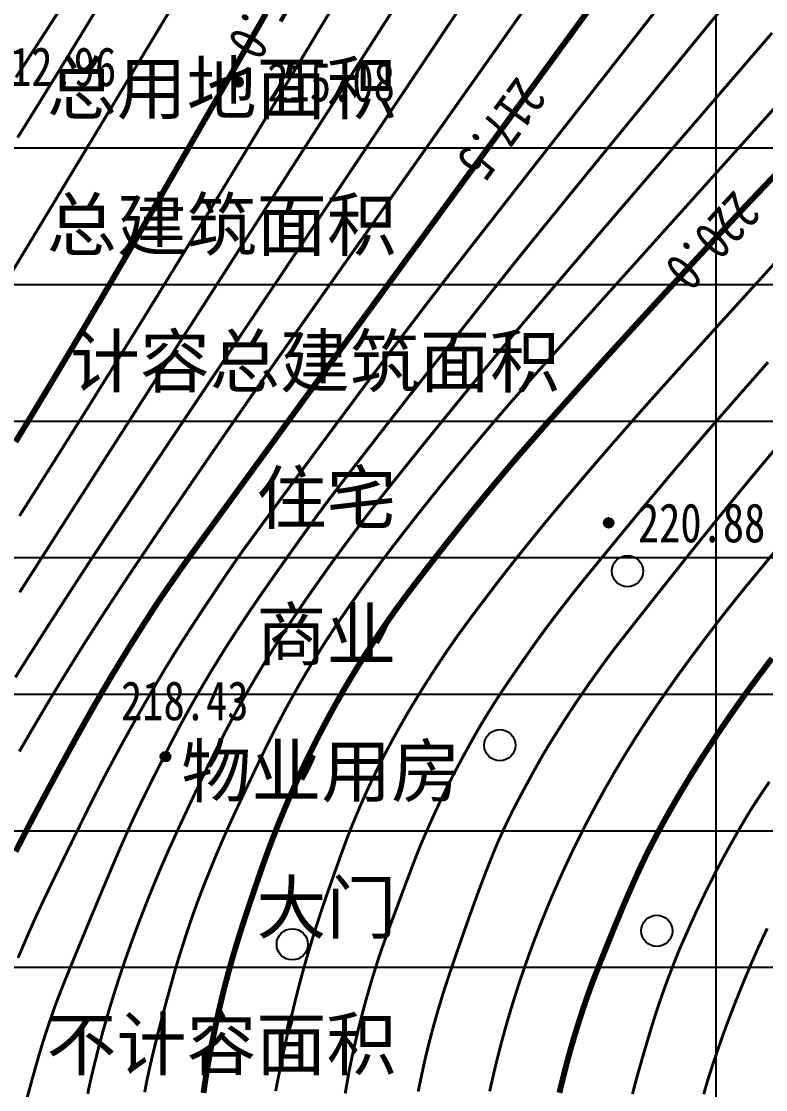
# Model space of a CAD drawing. Extents: x 36524600 to 36525730, y 2746759 to 2747713.
# Drawn here: x 36525076.22 to 36525095.28, y 2747317.09 to 2747344.47 of the extents above; entities that cross this region are included whole.
import ezdxf
from ezdxf.enums import TextEntityAlignment as Align

# ---------------------------------------------------------------- set-up
doc = ezdxf.new("R2010")
doc.units = 0
doc.header["$LTSCALE"] = 1000
doc.header["$MEASUREMENT"] = 0
for name, color, linetype in [('DGX', 251, 'Continuous'), ('GCD', 252, 'Continuous'), ('PP-DX-PT', 251, 'Continuous'), ('PUB_TAB', 7, 'Continuous'), ('ZBTZ', 3, 'Continuous')]:
    doc.layers.add(name, color=color, linetype=linetype)
doc.styles.add('正等线体', font='宋体.shx', dxfattribs={"bigfont": '@@gbcbig.shx'})
doc.styles.add('黑体', font='simhei.ttf')
doc.linetypes.add('1161', pattern='A,0,[149,AAA.SHX,S=0.15,R=0,X=0,Y=0],-1.6', length=1.6)

# ---------------------------------------------------------------- blocks, each defined once
blk = doc.blocks.new('gc326')
blk.add_circle((0, 0), 0.8)
blk = doc.blocks.new('gc200')
h = blk.add_hatch(color=256)
edge = h.paths.add_edge_path()
edge.add_arc((0, 0), 0.25, 0, 360)
blk.add_circle((0, 0), 0.25)
blk = doc.blocks.new('dxt')
at = {"layer": 'DGX', "color": 253, "linetype": 'Continuous', "flags": 128}
for points, const_width in [([(36525065.975, 2747321.474), (36525067.358, 2747323.765), (36525069.119, 2747326.685), (36525071.261, 2747330.234), (36525073.783, 2747334.411), (36525076.684, 2747339.218), (36525079.593, 2747344.036), (36525082.136, 2747348.246)], 0.075), ([(36525076.069, 2747333.696), (36525076.302, 2747334.079), (36525076.535, 2747334.463), (36525076.767, 2747334.848), (36525076.999, 2747335.233), (36525077.229, 2747335.618), (36525077.459, 2747336.003), (36525077.689, 2747336.389), (36525077.917, 2747336.776), (36525078.145, 2747337.163), (36525078.373, 2747337.55), (36525078.599, 2747337.937), (36525078.858, 2747338.382), (36525079.182, 2747338.94), (36525079.57, 2747339.611), (36525080.023, 2747340.396), (36525080.54, 2747341.295), (36525081.123, 2747342.307), (36525081.77, 2747343.433), (36525082.482, 2747344.672)], 0.15), ([(36525084.442, 2747345.247), (36525083.738, 2747344.079), (36525083.133, 2747343.074), (36525082.626, 2747342.234), (36525082.217, 2747341.558), (36525081.908, 2747341.046), (36525081.647, 2747340.617), (36525081.386, 2747340.188), (36525081.125, 2747339.759), (36525080.863, 2747339.331), (36525080.601, 2747338.902), (36525080.338, 2747338.474), (36525080.076, 2747338.046), (36525079.812, 2747337.618), (36525079.549, 2747337.191), (36525079.285, 2747336.764), (36525079.02, 2747336.337), (36525078.755, 2747335.91), (36525078.49, 2747335.484), (36525078.224, 2747335.057), (36525077.959, 2747334.631), (36525077.692, 2747334.206), (36525077.397, 2747333.736), (36525077.045, 2747333.178), (36525076.636, 2747332.531), (36525076.17, 2747331.796)], 0.075), ([(36525086.048, 2747345.247), (36525084.995, 2747343.603), (36525083.825, 2747341.779), (36525082.539, 2747339.775), (36525081.257, 2747337.778), (36525080.099, 2747335.973), (36525079.065, 2747334.361), (36525078.156, 2747332.942), (36525077.371, 2747331.715), (36525076.711, 2747330.681), (36525076.175, 2747329.84)], 0.075), ([(36525087.948, 2747345.56), (36525086.963, 2747344.085), (36525085.822, 2747342.38), (36525084.527, 2747340.445), (36525083.231, 2747338.509), (36525082.088, 2747336.801), (36525081.097, 2747335.32), (36525080.259, 2747334.068), (36525079.574, 2747333.043), (36525079.042, 2747332.245), (36525078.662, 2747331.676), (36525078.435, 2747331.334), (36525078.284, 2747331.106), (36525078.134, 2747330.878), (36525077.984, 2747330.65), (36525077.834, 2747330.421), (36525077.685, 2747330.192), (36525077.536, 2747329.963), (36525077.387, 2747329.734), (36525077.239, 2747329.504), (36525077.091, 2747329.274), (36525076.943, 2747329.045), (36525076.796, 2747328.814), (36525076.649, 2747328.584), (36525076.503, 2747328.353), (36525076.356, 2747328.123), (36525076.21, 2747327.892), (36525076.065, 2747327.66)], 0.075), ([(36525076.166, 2747325.759), (36525076.29, 2747325.974), (36525076.411, 2747326.182), (36525076.529, 2747326.382), (36525076.642, 2747326.575), (36525076.751, 2747326.759), (36525076.856, 2747326.936), (36525076.956, 2747327.105), (36525077.053, 2747327.265), (36525077.146, 2747327.418), (36525077.237, 2747327.567), (36525077.328, 2747327.716), (36525077.419, 2747327.864), (36525077.511, 2747328.012), (36525077.603, 2747328.16), (36525077.695, 2747328.308), (36525077.788, 2747328.455), (36525077.881, 2747328.603), (36525077.977, 2747328.753), (36525078.078, 2747328.911), (36525078.185, 2747329.076), (36525078.297, 2747329.249), (36525078.414, 2747329.428), (36525078.536, 2747329.614), (36525078.664, 2747329.808), (36525078.796, 2747330.009), (36525078.938, 2747330.222), (36525079.092, 2747330.453), (36525079.259, 2747330.702), (36525079.439, 2747330.969), (36525079.631, 2747331.253), (36525079.836, 2747331.556), (36525080.053, 2747331.876), (36525080.283, 2747332.214), (36525080.519, 2747332.561), (36525080.756, 2747332.907), (36525080.993, 2747333.253), (36525081.231, 2747333.599), (36525081.469, 2747333.944), (36525081.708, 2747334.289), (36525081.948, 2747334.634), (36525082.187, 2747334.978), (36525082.478, 2747335.393), (36525082.868, 2747335.949), (36525083.359, 2747336.646), (36525083.949, 2747337.485), (36525084.64, 2747338.465), (36525085.431, 2747339.586), (36525086.323, 2747340.849), (36525087.314, 2747342.253), (36525088.301, 2747343.65), (36525089.177, 2747344.891)], 0.075), ([(36525091.392, 2747345.643), (36525090.485, 2747344.4), (36525089.414, 2747342.932), (36525088.177, 2747341.238), (36525086.774, 2747339.319), (36525085.375, 2747337.403), (36525084.147, 2747335.722), (36525083.091, 2747334.276), (36525082.207, 2747333.063), (36525081.495, 2747332.085), (36525080.954, 2747331.342), (36525080.585, 2747330.832), (36525080.388, 2747330.557), (36525080.28, 2747330.404), (36525080.18, 2747330.26), (36525080.086, 2747330.127), (36525080, 2747330.003), (36525079.921, 2747329.888), (36525079.85, 2747329.784), (36525079.785, 2747329.689), (36525079.728, 2747329.603), (36525079.672, 2747329.518), (36525079.609, 2747329.422), (36525079.54, 2747329.315), (36525079.465, 2747329.198), (36525079.383, 2747329.071), (36525079.296, 2747328.934), (36525079.202, 2747328.786), (36525079.102, 2747328.627), (36525078.999, 2747328.464), (36525078.898, 2747328.299), (36525078.796, 2747328.135), (36525078.696, 2747327.97), (36525078.596, 2747327.804), (36525078.496, 2747327.639), (36525078.398, 2747327.472), (36525078.3, 2747327.306), (36525078.201, 2747327.136), (36525078.099, 2747326.959), (36525077.995, 2747326.776), (36525077.887, 2747326.586), (36525077.777, 2747326.389), (36525077.664, 2747326.186), (36525077.549, 2747325.977), (36525077.43, 2747325.761), (36525077.313, 2747325.545), (36525077.2, 2747325.338), (36525077.093, 2747325.14), (36525076.99, 2747324.949), (36525076.892, 2747324.767), (36525076.799, 2747324.594), (36525076.711, 2747324.428), (36525076.628, 2747324.271), (36525076.547, 2747324.118), (36525076.467, 2747323.965), (36525076.387, 2747323.811), (36525076.308, 2747323.658), (36525076.229, 2747323.504), (36525076.15, 2747323.35), (36525076.072, 2747323.195)], 0.15), ([(36525092.75, 2747345.105), (36525092.16, 2747344.351), (36525091.494, 2747343.5), (36525090.752, 2747342.554), (36525090.01, 2747341.607), (36525089.344, 2747340.757), (36525088.754, 2747340.003), (36525088.24, 2747339.345), (36525087.802, 2747338.784), (36525087.439, 2747338.319), (36525087.154, 2747337.95), (36525086.944, 2747337.678), (36525086.772, 2747337.454), (36525086.6, 2747337.23), (36525086.429, 2747337.005), (36525086.258, 2747336.781), (36525086.087, 2747336.556), (36525085.916, 2747336.331), (36525085.745, 2747336.106), (36525085.575, 2747335.88), (36525085.395, 2747335.641), (36525085.193, 2747335.373), (36525084.971, 2747335.076), (36525084.729, 2747334.75), (36525084.466, 2747334.396), (36525084.182, 2747334.014), (36525083.877, 2747333.603), (36525083.551, 2747333.163), (36525083.232, 2747332.731), (36525082.943, 2747332.34), (36525082.687, 2747331.992), (36525082.462, 2747331.687), (36525082.269, 2747331.424), (36525082.107, 2747331.203), (36525081.977, 2747331.025), (36525081.879, 2747330.889), (36525081.792, 2747330.766), (36525081.696, 2747330.629), (36525081.591, 2747330.476), (36525081.477, 2747330.309), (36525081.353, 2747330.126), (36525081.22, 2747329.928), (36525081.078, 2747329.715), (36525080.927, 2747329.487), (36525080.776, 2747329.259), (36525080.636, 2747329.045), (36525080.506, 2747328.845), (36525080.386, 2747328.659), (36525080.277, 2747328.489), (36525080.178, 2747328.332), (36525080.089, 2747328.19), (36525080.011, 2747328.062), (36525079.937, 2747327.941), (36525079.864, 2747327.82), (36525079.792, 2747327.699), (36525079.72, 2747327.577), (36525079.648, 2747327.456), (36525079.577, 2747327.334), (36525079.505, 2747327.212), (36525079.435, 2747327.089), (36525079.364, 2747326.967), (36525079.294, 2747326.844), (36525079.224, 2747326.722), (36525079.154, 2747326.599), (36525079.085, 2747326.476), (36525079.016, 2747326.352), (36525078.948, 2747326.229), (36525078.879, 2747326.105), (36525078.811, 2747325.981), (36525078.743, 2747325.857), (36525078.676, 2747325.733), (36525078.609, 2747325.609), (36525078.542, 2747325.484), (36525078.475, 2747325.36), (36525078.409, 2747325.235), (36525078.343, 2747325.11), (36525078.271, 2747324.971), (36525078.187, 2747324.806), (36525078.09, 2747324.614), (36525077.98, 2747324.395), (36525077.858, 2747324.149), (36525077.723, 2747323.876), (36525077.576, 2747323.576), (36525077.416, 2747323.249), (36525077.257, 2747322.923), (36525077.113, 2747322.625), (36525076.982, 2747322.354), (36525076.866, 2747322.111), (36525076.764, 2747321.896), (36525076.676, 2747321.709), (36525076.602, 2747321.549), (36525076.542, 2747321.418), (36525076.49, 2747321.3), (36525076.438, 2747321.181), (36525076.386, 2747321.063), (36525076.335, 2747320.945), (36525076.284, 2747320.826), (36525076.233, 2747320.707), (36525076.183, 2747320.589), (36525076.133, 2747320.47)], 0.075), ([(36525094.091, 2747344.713), (36525093.262, 2747343.698), (36525092.428, 2747342.678), (36525091.685, 2747341.767), (36525091.032, 2747340.968), (36525090.47, 2747340.278), (36525089.999, 2747339.699), (36525089.617, 2747339.23), (36525089.327, 2747338.872), (36525089.126, 2747338.624), (36525088.962, 2747338.419), (36525088.778, 2747338.189), (36525088.576, 2747337.935), (36525088.354, 2747337.656), (36525088.113, 2747337.353), (36525087.854, 2747337.026), (36525087.576, 2747336.674), (36525087.278, 2747336.298), (36525086.977, 2747335.916), (36525086.686, 2747335.548), (36525086.407, 2747335.193), (36525086.139, 2747334.852), (36525085.883, 2747334.524), (36525085.637, 2747334.21), (36525085.402, 2747333.909), (36525085.179, 2747333.621), (36525084.97, 2747333.351), (36525084.777, 2747333.102), (36525084.601, 2747332.874), (36525084.442, 2747332.667), (36525084.3, 2747332.481), (36525084.175, 2747332.316), (36525084.066, 2747332.173), (36525083.974, 2747332.05), (36525083.886, 2747331.931), (36525083.788, 2747331.797), (36525083.68, 2747331.648), (36525083.562, 2747331.485), (36525083.435, 2747331.308), (36525083.298, 2747331.116), (36525083.151, 2747330.91), (36525082.994, 2747330.689), (36525082.837, 2747330.467), (36525082.689, 2747330.257), (36525082.551, 2747330.059), (36525082.421, 2747329.873), (36525082.301, 2747329.699), (36525082.19, 2747329.537), (36525082.088, 2747329.388), (36525081.996, 2747329.25), (36525081.909, 2747329.121), (36525081.826, 2747328.995), (36525081.745, 2747328.872), (36525081.667, 2747328.753), (36525081.593, 2747328.638), (36525081.521, 2747328.526), (36525081.452, 2747328.418), (36525081.387, 2747328.314), (36525081.322, 2747328.211), (36525081.259, 2747328.108), (36525081.195, 2747328.004), (36525081.132, 2747327.901), (36525081.069, 2747327.797), (36525081.007, 2747327.693), (36525080.945, 2747327.589), (36525080.883, 2747327.484), (36525080.822, 2747327.38), (36525080.761, 2747327.275), (36525080.701, 2747327.17), (36525080.64, 2747327.065), (36525080.581, 2747326.959), (36525080.521, 2747326.854), (36525080.462, 2747326.748), (36525080.403, 2747326.642), (36525080.342, 2747326.529), (36525080.273, 2747326.402), (36525080.199, 2747326.261), (36525080.118, 2747326.107), (36525080.031, 2747325.939), (36525079.938, 2747325.757), (36525079.838, 2747325.561), (36525079.732, 2747325.351), (36525079.626, 2747325.141), (36525079.528, 2747324.945), (36525079.437, 2747324.761), (36525079.353, 2747324.591), (36525079.277, 2747324.435), (36525079.208, 2747324.291), (36525079.146, 2747324.161), (36525079.091, 2747324.045), (36525079.041, 2747323.935), (36525078.99, 2747323.824), (36525078.94, 2747323.714), (36525078.89, 2747323.603), (36525078.841, 2747323.492), (36525078.792, 2747323.382), (36525078.743, 2747323.271), (36525078.695, 2747323.159), (36525078.64, 2747323.031), (36525078.571, 2747322.87), (36525078.489, 2747322.675), (36525078.393, 2747322.447), (36525078.283, 2747322.186), (36525078.16, 2747321.891), (36525078.023, 2747321.563), (36525077.873, 2747321.201), (36525077.723, 2747320.84), (36525077.589, 2747320.513), (36525077.469, 2747320.221), (36525077.364, 2747319.962), (36525077.274, 2747319.738), (36525077.199, 2747319.547), (36525077.139, 2747319.391), (36525077.094, 2747319.27), (36525077.056, 2747319.165), (36525077.019, 2747319.06), (36525076.983, 2747318.955), (36525076.947, 2747318.85), (36525076.911, 2747318.745), (36525076.876, 2747318.639), (36525076.841, 2747318.533), (36525076.807, 2747318.428), (36525076.771, 2747318.314), (36525076.732, 2747318.185), (36525076.689, 2747318.041), (36525076.642, 2747317.881), (36525076.592, 2747317.706), (36525076.539, 2747317.515), (36525076.481, 2747317.309), (36525076.421, 2747317.088), (36525076.361, 2747316.87)], 0.075), ([(36525078.207, 2747344.884), (36525077.783, 2747344.186), (36525077.412, 2747343.579), (36525077.095, 2747343.062), (36525076.832, 2747342.636), (36525076.596, 2747342.254), (36525076.359, 2747341.873), (36525076.121, 2747341.493)], 0.075), ([(36525077.916, 2747316.984), (36525077.941, 2747317.101), (36525077.967, 2747317.218), (36525077.993, 2747317.335), (36525078.02, 2747317.452), (36525078.048, 2747317.569), (36525078.076, 2747317.686), (36525078.104, 2747317.803), (36525078.133, 2747317.919), (36525078.162, 2747318.036), (36525078.192, 2747318.152), (36525078.222, 2747318.268), (36525078.253, 2747318.384), (36525078.284, 2747318.5), (36525078.316, 2747318.616), (36525078.349, 2747318.731), (36525078.381, 2747318.847), (36525078.414, 2747318.962), (36525078.448, 2747319.078), (36525078.482, 2747319.193), (36525078.517, 2747319.308), (36525078.552, 2747319.422), (36525078.588, 2747319.537), (36525078.624, 2747319.652), (36525078.66, 2747319.766), (36525078.697, 2747319.88), (36525078.735, 2747319.994), (36525078.773, 2747320.108), (36525078.811, 2747320.222), (36525078.85, 2747320.336), (36525078.889, 2747320.449), (36525078.929, 2747320.563), (36525078.97, 2747320.676), (36525079.01, 2747320.79), (36525079.051, 2747320.904), (36525079.093, 2747321.017), (36525079.135, 2747321.13), (36525079.178, 2747321.244), (36525079.22, 2747321.357), (36525079.263, 2747321.47), (36525079.307, 2747321.583), (36525079.351, 2747321.695), (36525079.395, 2747321.807), (36525079.439, 2747321.92), (36525079.484, 2747322.031), (36525079.529, 2747322.143), (36525079.574, 2747322.255), (36525079.62, 2747322.366), (36525079.666, 2747322.478), (36525079.712, 2747322.589), (36525079.759, 2747322.7), (36525079.806, 2747322.811), (36525079.854, 2747322.921), (36525079.905, 2747323.039), (36525079.962, 2747323.17), (36525080.027, 2747323.314), (36525080.099, 2747323.473), (36525080.177, 2747323.644), (36525080.262, 2747323.83), (36525080.355, 2747324.028), (36525080.454, 2747324.241), (36525080.554, 2747324.454), (36525080.649, 2747324.656), (36525080.739, 2747324.847), (36525080.824, 2747325.026), (36525080.905, 2747325.194), (36525080.981, 2747325.351), (36525081.052, 2747325.496), (36525081.118, 2747325.629), (36525081.182, 2747325.757), (36525081.246, 2747325.884), (36525081.311, 2747326.011), (36525081.377, 2747326.138), (36525081.443, 2747326.265), (36525081.51, 2747326.391), (36525081.577, 2747326.517), (36525081.645, 2747326.643), (36525081.714, 2747326.768), (36525081.783, 2747326.893), (36525081.852, 2747327.017), (36525081.923, 2747327.142), (36525081.994, 2747327.266), (36525082.065, 2747327.389), (36525082.137, 2747327.513), (36525082.209, 2747327.636), (36525082.283, 2747327.758), (36525082.356, 2747327.881), (36525082.43, 2747328.003), (36525082.505, 2747328.124), (36525082.581, 2747328.246), (36525082.656, 2747328.367), (36525082.733, 2747328.487), (36525082.81, 2747328.608), (36525082.887, 2747328.728), (36525082.965, 2747328.847), (36525083.044, 2747328.967), (36525083.123, 2747329.086), (36525083.202, 2747329.205), (36525083.282, 2747329.323), (36525083.362, 2747329.442), (36525083.442, 2747329.56), (36525083.523, 2747329.678), (36525083.605, 2747329.795), (36525083.686, 2747329.913), (36525083.768, 2747330.03), (36525083.851, 2747330.147), (36525083.933, 2747330.263), (36525084.016, 2747330.38), (36525084.099, 2747330.496), (36525084.183, 2747330.612), (36525084.267, 2747330.728), (36525084.351, 2747330.844), (36525084.435, 2747330.959), (36525084.52, 2747331.074), (36525084.605, 2747331.189), (36525084.691, 2747331.304), (36525084.776, 2747331.418), (36525084.862, 2747331.533), (36525084.949, 2747331.647), (36525085.035, 2747331.76), (36525085.122, 2747331.874), (36525085.21, 2747331.987), (36525085.297, 2747332.1), (36525085.385, 2747332.213), (36525085.473, 2747332.326), (36525085.57, 2747332.448), (36525085.684, 2747332.592), (36525085.815, 2747332.756), (36525085.962, 2747332.941), (36525086.127, 2747333.146), (36525086.309, 2747333.372), (36525086.507, 2747333.619), (36525086.723, 2747333.886), (36525086.95, 2747334.167), (36525087.184, 2747334.454), (36525087.424, 2747334.748), (36525087.67, 2747335.048), (36525087.922, 2747335.355), (36525088.18, 2747335.668), (36525088.445, 2747335.988), (36525088.716, 2747336.314), (36525089.034, 2747336.694), (36525089.44, 2747337.174), (36525089.934, 2747337.755), (36525090.515, 2747338.436), (36525091.184, 2747339.218), (36525091.941, 2747340.1), (36525092.786, 2747341.083), (36525093.719, 2747342.166), (36525094.64, 2747343.236), (36525095.45, 2747344.177)], 0.075), ([(36525096.164, 2747342.979), (36525095.222, 2747341.929), (36525094.161, 2747340.747), (36525093.105, 2747339.571), (36525092.178, 2747338.539), (36525091.381, 2747337.651), (36525090.713, 2747336.906), (36525090.174, 2747336.306), (36525089.765, 2747335.849), (36525089.485, 2747335.536), (36525089.334, 2747335.368), (36525089.248, 2747335.271), (36525089.162, 2747335.174), (36525089.077, 2747335.076), (36525088.991, 2747334.979), (36525088.906, 2747334.881), (36525088.82, 2747334.784), (36525088.735, 2747334.686), (36525088.65, 2747334.588), (36525088.56, 2747334.484), (36525088.46, 2747334.367), (36525088.349, 2747334.238), (36525088.229, 2747334.096), (36525088.098, 2747333.941), (36525087.957, 2747333.774), (36525087.806, 2747333.594), (36525087.644, 2747333.401), (36525087.478, 2747333.202), (36525087.313, 2747333.002), (36525087.148, 2747332.802), (36525086.985, 2747332.601), (36525086.822, 2747332.399), (36525086.66, 2747332.197), (36525086.499, 2747331.994), (36525086.338, 2747331.791), (36525086.184, 2747331.593), (36525086.039, 2747331.408), (36525085.905, 2747331.235), (36525085.782, 2747331.075), (36525085.668, 2747330.928), (36525085.566, 2747330.792), (36525085.473, 2747330.669), (36525085.391, 2747330.559), (36525085.314, 2747330.455), (36525085.238, 2747330.35), (36525085.162, 2747330.245), (36525085.086, 2747330.14), (36525085.01, 2747330.035), (36525084.934, 2747329.93), (36525084.859, 2747329.825), (36525084.784, 2747329.719), (36525084.71, 2747329.613), (36525084.635, 2747329.507), (36525084.562, 2747329.401), (36525084.488, 2747329.294), (36525084.415, 2747329.187), (36525084.343, 2747329.08), (36525084.271, 2747328.973), (36525084.199, 2747328.865), (36525084.128, 2747328.757), (36525084.057, 2747328.649), (36525083.987, 2747328.54), (36525083.917, 2747328.431), (36525083.848, 2747328.322), (36525083.78, 2747328.212), (36525083.712, 2747328.102), (36525083.644, 2747327.992), (36525083.578, 2747327.881), (36525083.511, 2747327.77), (36525083.445, 2747327.659), (36525083.38, 2747327.547), (36525083.316, 2747327.436), (36525083.252, 2747327.323), (36525083.188, 2747327.211), (36525083.125, 2747327.098), (36525083.063, 2747326.984), (36525083.001, 2747326.871), (36525082.94, 2747326.757), (36525082.879, 2747326.643), (36525082.819, 2747326.528), (36525082.759, 2747326.414), (36525082.7, 2747326.299), (36525082.642, 2747326.183), (36525082.58, 2747326.059), (36525082.51, 2747325.917), (36525082.432, 2747325.757), (36525082.346, 2747325.58), (36525082.252, 2747325.385), (36525082.151, 2747325.172), (36525082.041, 2747324.942), (36525081.924, 2747324.694), (36525081.806, 2747324.442), (36525081.693, 2747324.2), (36525081.587, 2747323.969), (36525081.487, 2747323.747), (36525081.393, 2747323.535), (36525081.305, 2747323.332), (36525081.223, 2747323.14), (36525081.147, 2747322.958), (36525081.077, 2747322.786), (36525081.012, 2747322.625), (36525080.951, 2747322.475), (36525080.896, 2747322.336), (36525080.846, 2747322.208), (36525080.801, 2747322.091), (36525080.761, 2747321.984), (36525080.725, 2747321.889), (36525080.695, 2747321.804), (36525080.668, 2747321.731), (36525080.646, 2747321.669), (36525080.627, 2747321.618), (36525080.613, 2747321.579), (36525080.603, 2747321.55), (36525080.597, 2747321.533), (36525080.595, 2747321.528), (36525080.593, 2747321.522), (36525080.587, 2747321.505), (36525080.578, 2747321.476), (36525080.564, 2747321.437), (36525080.547, 2747321.385), (36525080.526, 2747321.323), (36525080.502, 2747321.249), (36525080.473, 2747321.164), (36525080.443, 2747321.073), (36525080.413, 2747320.982), (36525080.384, 2747320.891), (36525080.354, 2747320.8), (36525080.325, 2747320.708), (36525080.296, 2747320.617), (36525080.268, 2747320.525), (36525080.239, 2747320.434), (36525080.21, 2747320.337), (36525080.177, 2747320.227), (36525080.142, 2747320.107), (36525080.105, 2747319.974), (36525080.064, 2747319.83), (36525080.021, 2747319.674), (36525079.975, 2747319.507), (36525079.926, 2747319.328), (36525079.877, 2747319.147), (36525079.831, 2747318.973), (36525079.787, 2747318.807), (36525079.746, 2747318.649), (36525079.707, 2747318.498), (36525079.671, 2747318.355), (36525079.638, 2747318.219), (36525079.607, 2747318.091), (36525079.578, 2747317.971), (36525079.552, 2747317.858), (36525079.527, 2747317.753), (36525079.505, 2747317.656), (36525079.485, 2747317.566), (36525079.467, 2747317.484), (36525079.451, 2747317.41), (36525079.437, 2747317.344), (36525079.424, 2747317.277), (36525079.41, 2747317.203), (36525079.395, 2747317.12), (36525079.379, 2747317.03)], 0.075), ([(36525095.522, 2747340.529), (36525095.228, 2747340.221), (36525094.979, 2747339.959), (36525094.775, 2747339.743), (36525094.582, 2747339.537), (36525094.368, 2747339.308), (36525094.131, 2747339.053), (36525093.872, 2747338.774), (36525093.591, 2747338.47), (36525093.288, 2747338.141), (36525092.963, 2747337.788), (36525092.615, 2747337.41), (36525092.264, 2747337.028), (36525091.928, 2747336.66), (36525091.607, 2747336.308), (36525091.301, 2747335.972), (36525091.009, 2747335.65), (36525090.732, 2747335.344), (36525090.47, 2747335.054), (36525090.223, 2747334.778), (36525089.992, 2747334.519), (36525089.776, 2747334.277), (36525089.577, 2747334.053), (36525089.394, 2747333.845), (36525089.227, 2747333.655), (36525089.076, 2747333.482), (36525088.941, 2747333.327), (36525088.823, 2747333.189), (36525088.712, 2747333.059), (36525088.602, 2747332.929), (36525088.493, 2747332.799), (36525088.383, 2747332.668), (36525088.274, 2747332.537), (36525088.166, 2747332.406), (36525088.057, 2747332.275), (36525087.949, 2747332.143), (36525087.838, 2747332.008), (36525087.723, 2747331.865), (36525087.602, 2747331.715), (36525087.475, 2747331.557), (36525087.344, 2747331.392), (36525087.207, 2747331.219), (36525087.065, 2747331.039), (36525086.918, 2747330.851), (36525086.773, 2747330.665), (36525086.636, 2747330.49), (36525086.509, 2747330.325), (36525086.39, 2747330.17), (36525086.279, 2747330.026), (36525086.178, 2747329.892), (36525086.085, 2747329.769), (36525086.001, 2747329.656), (36525085.922, 2747329.548), (36525085.843, 2747329.44), (36525085.765, 2747329.331), (36525085.688, 2747329.222), (36525085.611, 2747329.113), (36525085.535, 2747329.003), (36525085.459, 2747328.893), (36525085.384, 2747328.782), (36525085.309, 2747328.671), (36525085.235, 2747328.56), (36525085.162, 2747328.448), (36525085.089, 2747328.336), (36525085.017, 2747328.223), (36525084.945, 2747328.11), (36525084.874, 2747327.997), (36525084.804, 2747327.883), (36525084.734, 2747327.769), (36525084.665, 2747327.655), (36525084.596, 2747327.54), (36525084.528, 2747327.425), (36525084.461, 2747327.309), (36525084.394, 2747327.193), (36525084.328, 2747327.077), (36525084.262, 2747326.96), (36525084.197, 2747326.843), (36525084.133, 2747326.726), (36525084.069, 2747326.608), (36525084.006, 2747326.491), (36525083.944, 2747326.372), (36525083.882, 2747326.254), (36525083.82, 2747326.135), (36525083.76, 2747326.016), (36525083.7, 2747325.896), (36525083.64, 2747325.776), (36525083.581, 2747325.656), (36525083.523, 2747325.536), (36525083.465, 2747325.415), (36525083.408, 2747325.294), (36525083.352, 2747325.173), (36525083.296, 2747325.051), (36525083.241, 2747324.929), (36525083.186, 2747324.807), (36525083.132, 2747324.685), (36525083.078, 2747324.562), (36525083.026, 2747324.439), (36525082.973, 2747324.316), (36525082.922, 2747324.193), (36525082.871, 2747324.069), (36525082.82, 2747323.945), (36525082.771, 2747323.821), (36525082.722, 2747323.696), (36525082.673, 2747323.572), (36525082.625, 2747323.447), (36525082.578, 2747323.321), (36525082.531, 2747323.196), (36525082.485, 2747323.07), (36525082.438, 2747322.939), (36525082.387, 2747322.796), (36525082.333, 2747322.642), (36525082.276, 2747322.477), (36525082.215, 2747322.3), (36525082.152, 2747322.112), (36525082.084, 2747321.913), (36525082.014, 2747321.703), (36525081.943, 2747321.489), (36525081.875, 2747321.281), (36525081.811, 2747321.077), (36525081.749, 2747320.879), (36525081.691, 2747320.686), (36525081.635, 2747320.498), (36525081.583, 2747320.315), (36525081.533, 2747320.137), (36525081.486, 2747319.961), (36525081.439, 2747319.782), (36525081.393, 2747319.601), (36525081.348, 2747319.418), (36525081.304, 2747319.232), (36525081.261, 2747319.044), (36525081.219, 2747318.854), (36525081.178, 2747318.661), (36525081.138, 2747318.47), (36525081.1, 2747318.285), (36525081.065, 2747318.106), (36525081.033, 2747317.932), (36525081.002, 2747317.765), (36525080.974, 2747317.603), (36525080.949, 2747317.447), (36525080.926, 2747317.297), (36525080.904, 2747317.152), (36525080.884, 2747317.011)], 0.15), ([(36525076.081, 2747343.038), (36525076.283, 2747343.348), (36525076.475, 2747343.644), (36525076.658, 2747343.926), (36525076.831, 2747344.194), (36525076.995, 2747344.448), (36525077.153, 2747344.696)], 0.075), ([(36525095.53, 2747338.291), (36525094.642, 2747337.313), (36525093.881, 2747336.474), (36525093.246, 2747335.772), (36525092.737, 2747335.207), (36525092.354, 2747334.781), (36525092.098, 2747334.492), (36525091.906, 2747334.274), (36525091.719, 2747334.06), (36525091.537, 2747333.851), (36525091.358, 2747333.646), (36525091.184, 2747333.445), (36525091.015, 2747333.249), (36525090.85, 2747333.057), (36525090.689, 2747332.869), (36525090.536, 2747332.69), (36525090.396, 2747332.525), (36525090.267, 2747332.374), (36525090.15, 2747332.237), (36525090.046, 2747332.113), (36525089.953, 2747332.004), (36525089.872, 2747331.908), (36525089.804, 2747331.826), (36525089.737, 2747331.746), (36525089.663, 2747331.657), (36525089.582, 2747331.558), (36525089.493, 2747331.449), (36525089.397, 2747331.331), (36525089.293, 2747331.203), (36525089.182, 2747331.065), (36525089.064, 2747330.917), (36525088.941, 2747330.764), (36525088.818, 2747330.609), (36525088.694, 2747330.451), (36525088.57, 2747330.292), (36525088.445, 2747330.131), (36525088.32, 2747329.968), (36525088.194, 2747329.802), (36525088.067, 2747329.635), (36525087.945, 2747329.473), (36525087.833, 2747329.324), (36525087.731, 2747329.188), (36525087.639, 2747329.064), (36525087.557, 2747328.952), (36525087.485, 2747328.853), (36525087.422, 2747328.767), (36525087.37, 2747328.694), (36525087.323, 2747328.626), (36525087.276, 2747328.559), (36525087.229, 2747328.491), (36525087.182, 2747328.424), (36525087.136, 2747328.356), (36525087.09, 2747328.288), (36525087.044, 2747328.22), (36525086.998, 2747328.151), (36525086.952, 2747328.083), (36525086.907, 2747328.014), (36525086.862, 2747327.946), (36525086.817, 2747327.877), (36525086.772, 2747327.808), (36525086.727, 2747327.739), (36525086.683, 2747327.67), (36525086.638, 2747327.6), (36525086.594, 2747327.53), (36525086.548, 2747327.458), (36525086.502, 2747327.384), (36525086.455, 2747327.309), (36525086.407, 2747327.232), (36525086.359, 2747327.153), (36525086.309, 2747327.072), (36525086.259, 2747326.989), (36525086.207, 2747326.904), (36525086.154, 2747326.814), (36525086.099, 2747326.72), (36525086.042, 2747326.622), (36525085.983, 2747326.52), (36525085.923, 2747326.413), (36525085.861, 2747326.303), (36525085.797, 2747326.188), (36525085.732, 2747326.071), (36525085.669, 2747325.953), (36525085.606, 2747325.835), (36525085.544, 2747325.717), (36525085.482, 2747325.598), (36525085.421, 2747325.479), (36525085.361, 2747325.359), (36525085.302, 2747325.239), (36525085.244, 2747325.119), (36525085.186, 2747324.998), (36525085.129, 2747324.877), (36525085.073, 2747324.756), (36525085.018, 2747324.634), (36525084.964, 2747324.512), (36525084.911, 2747324.389), (36525084.858, 2747324.266), (36525084.808, 2747324.147), (36525084.761, 2747324.035), (36525084.718, 2747323.931), (36525084.678, 2747323.834), (36525084.642, 2747323.745), (36525084.61, 2747323.663), (36525084.581, 2747323.589), (36525084.556, 2747323.523), (36525084.531, 2747323.456), (36525084.504, 2747323.382), (36525084.474, 2747323.299), (36525084.441, 2747323.209), (36525084.405, 2747323.11), (36525084.367, 2747323.004), (36525084.326, 2747322.89), (36525084.282, 2747322.767), (36525084.237, 2747322.641), (36525084.192, 2747322.515), (36525084.148, 2747322.389), (36525084.104, 2747322.262), (36525084.06, 2747322.136), (36525084.016, 2747322.01), (36525083.973, 2747321.883), (36525083.93, 2747321.757), (36525083.888, 2747321.63), (36525083.846, 2747321.503), (36525083.805, 2747321.376), (36525083.764, 2747321.249), (36525083.724, 2747321.121), (36525083.684, 2747320.994), (36525083.645, 2747320.866), (36525083.606, 2747320.738), (36525083.568, 2747320.61), (36525083.531, 2747320.482), (36525083.494, 2747320.354), (36525083.458, 2747320.225), (36525083.422, 2747320.096), (36525083.387, 2747319.967), (36525083.353, 2747319.838), (36525083.319, 2747319.709), (36525083.286, 2747319.58), (36525083.253, 2747319.45), (36525083.221, 2747319.321), (36525083.189, 2747319.191), (36525083.158, 2747319.061), (36525083.127, 2747318.931), (36525083.098, 2747318.801), (36525083.068, 2747318.671), (36525083.039, 2747318.541), (36525083.011, 2747318.412), (36525082.984, 2747318.285), (36525082.956, 2747318.159), (36525082.93, 2747318.034), (36525082.904, 2747317.91), (36525082.878, 2747317.787), (36525082.853, 2747317.666), (36525082.83, 2747317.548), (36525082.807, 2747317.437), (36525082.786, 2747317.332), (36525082.766, 2747317.233), (36525082.748, 2747317.14), (36525082.732, 2747317.054)], 0.075), ([(36525095.344, 2747335.736), (36525094.692, 2747334.994), (36525094.16, 2747334.386), (36525093.747, 2747333.911), (36525093.454, 2747333.57), (36525093.221, 2747333.295), (36525092.988, 2747333.02), (36525092.756, 2747332.745), (36525092.525, 2747332.468), (36525092.294, 2747332.192), (36525092.064, 2747331.915), (36525091.835, 2747331.637), (36525091.606, 2747331.359), (36525091.388, 2747331.094), (36525091.192, 2747330.854), (36525091.017, 2747330.641), (36525090.864, 2747330.454), (36525090.732, 2747330.292), (36525090.622, 2747330.157), (36525090.534, 2747330.048), (36525090.467, 2747329.964), (36525090.41, 2747329.894), (36525090.354, 2747329.823), (36525090.299, 2747329.753), (36525090.243, 2747329.682), (36525090.187, 2747329.611), (36525090.132, 2747329.54), (36525090.077, 2747329.469), (36525090.022, 2747329.398), (36525089.967, 2747329.326), (36525089.912, 2747329.255), (36525089.858, 2747329.183), (36525089.803, 2747329.111), (36525089.749, 2747329.039), (36525089.695, 2747328.967), (36525089.642, 2747328.895), (36525089.588, 2747328.823), (36525089.531, 2747328.745), (36525089.469, 2747328.659), (36525089.4, 2747328.563), (36525089.325, 2747328.457), (36525089.244, 2747328.342), (36525089.157, 2747328.218), (36525089.063, 2747328.084), (36525088.964, 2747327.941), (36525088.865, 2747327.797), (36525088.772, 2747327.663), (36525088.687, 2747327.537), (36525088.608, 2747327.421), (36525088.536, 2747327.313), (36525088.471, 2747327.215), (36525088.413, 2747327.125), (36525088.361, 2747327.045), (36525088.313, 2747326.969), (36525088.265, 2747326.892), (36525088.217, 2747326.816), (36525088.17, 2747326.739), (36525088.123, 2747326.663), (36525088.076, 2747326.586), (36525088.03, 2747326.509), (36525087.983, 2747326.432), (36525087.935, 2747326.349), (36525087.881, 2747326.257), (36525087.823, 2747326.154), (36525087.76, 2747326.041), (36525087.691, 2747325.918), (36525087.618, 2747325.785), (36525087.54, 2747325.642), (36525087.457, 2747325.489), (36525087.372, 2747325.33), (36525087.289, 2747325.171), (36525087.207, 2747325.011), (36525087.126, 2747324.85), (36525087.047, 2747324.689), (36525086.969, 2747324.527), (36525086.892, 2747324.364), (36525086.816, 2747324.201), (36525086.744, 2747324.042), (36525086.677, 2747323.893), (36525086.616, 2747323.755), (36525086.559, 2747323.626), (36525086.508, 2747323.508), (36525086.461, 2747323.399), (36525086.42, 2747323.3), (36525086.385, 2747323.212), (36525086.348, 2747323.118), (36525086.303, 2747323.002), (36525086.251, 2747322.865), (36525086.191, 2747322.708), (36525086.123, 2747322.529), (36525086.048, 2747322.328), (36525085.965, 2747322.107), (36525085.875, 2747321.864), (36525085.785, 2747321.622), (36525085.703, 2747321.4), (36525085.629, 2747321.199), (36525085.564, 2747321.019), (36525085.507, 2747320.86), (36525085.458, 2747320.723), (36525085.418, 2747320.606), (36525085.385, 2747320.51), (36525085.358, 2747320.424), (36525085.33, 2747320.338), (36525085.303, 2747320.253), (36525085.275, 2747320.167), (36525085.249, 2747320.081), (36525085.222, 2747319.995), (36525085.196, 2747319.909), (36525085.17, 2747319.822), (36525085.145, 2747319.736), (36525085.12, 2747319.65), (36525085.095, 2747319.563), (36525085.07, 2747319.476), (36525085.046, 2747319.39), (36525085.022, 2747319.303), (36525084.999, 2747319.216), (36525084.975, 2747319.129), (36525084.952, 2747319.042), (36525084.93, 2747318.954), (36525084.907, 2747318.867), (36525084.885, 2747318.78), (36525084.863, 2747318.693), (36525084.842, 2747318.605), (36525084.821, 2747318.518), (36525084.8, 2747318.43), (36525084.78, 2747318.342), (36525084.76, 2747318.255), (36525084.74, 2747318.167), (36525084.72, 2747318.079), (36525084.701, 2747317.991), (36525084.683, 2747317.903), (36525084.664, 2747317.815), (36525084.646, 2747317.727), (36525084.627, 2747317.633), (36525084.607, 2747317.528), (36525084.586, 2747317.412), (36525084.564, 2747317.285), (36525084.54, 2747317.146), (36525084.515, 2747316.997)], 0.075), ([(36525095.598, 2747333.594), (36525095.182, 2747333.099), (36525094.871, 2747332.725), (36525094.612, 2747332.409), (36525094.349, 2747332.087), (36525094.084, 2747331.761), (36525093.816, 2747331.429), (36525093.546, 2747331.093), (36525093.273, 2747330.752), (36525092.997, 2747330.405), (36525092.719, 2747330.054), (36525092.453, 2747329.719), (36525092.217, 2747329.42), (36525092.01, 2747329.157), (36525091.831, 2747328.93), (36525091.682, 2747328.74), (36525091.561, 2747328.586), (36525091.469, 2747328.468), (36525091.406, 2747328.387), (36525091.355, 2747328.32), (36525091.298, 2747328.244), (36525091.236, 2747328.16), (36525091.169, 2747328.068), (36525091.095, 2747327.967), (36525091.017, 2747327.858), (36525090.933, 2747327.741), (36525090.843, 2747327.616), (36525090.751, 2747327.486), (36525090.66, 2747327.355), (36525090.57, 2747327.223), (36525090.48, 2747327.091), (36525090.39, 2747326.958), (36525090.302, 2747326.825), (36525090.214, 2747326.69), (36525090.127, 2747326.555), (36525090.043, 2747326.424), (36525089.965, 2747326.301), (36525089.893, 2747326.187), (36525089.827, 2747326.082), (36525089.767, 2747325.985), (36525089.712, 2747325.896), (36525089.664, 2747325.816), (36525089.621, 2747325.745), (36525089.58, 2747325.674), (36525089.534, 2747325.593), (36525089.483, 2747325.505), (36525089.429, 2747325.407), (36525089.37, 2747325.301), (36525089.306, 2747325.185), (36525089.239, 2747325.062), (36525089.167, 2747324.929), (36525089.095, 2747324.796), (36525089.029, 2747324.672), (36525088.967, 2747324.556), (36525088.91, 2747324.448), (36525088.859, 2747324.349), (36525088.812, 2747324.258), (36525088.771, 2747324.176), (36525088.734, 2747324.101), (36525088.7, 2747324.031), (36525088.666, 2747323.961), (36525088.633, 2747323.891), (36525088.6, 2747323.821), (36525088.567, 2747323.75), (36525088.534, 2747323.679), (36525088.502, 2747323.609), (36525088.47, 2747323.538), (36525088.437, 2747323.462), (36525088.4, 2747323.377), (36525088.361, 2747323.283), (36525088.318, 2747323.18), (36525088.273, 2747323.067), (36525088.224, 2747322.945), (36525088.172, 2747322.814), (36525088.117, 2747322.673), (36525088.06, 2747322.524), (36525087.999, 2747322.365), (36525087.936, 2747322.196), (36525087.871, 2747322.018), (36525087.803, 2747321.83), (36525087.732, 2747321.634), (36525087.658, 2747321.427), (36525087.582, 2747321.212), (36525087.508, 2747320.998), (36525087.438, 2747320.798), (36525087.373, 2747320.612), (36525087.314, 2747320.439), (36525087.26, 2747320.281), (36525087.21, 2747320.136), (36525087.166, 2747320.004), (36525087.127, 2747319.887), (36525087.091, 2747319.776), (36525087.055, 2747319.665), (36525087.02, 2747319.554), (36525086.986, 2747319.443), (36525086.952, 2747319.331), (36525086.918, 2747319.219), (36525086.885, 2747319.108), (36525086.853, 2747318.996), (36525086.821, 2747318.884), (36525086.789, 2747318.771), (36525086.759, 2747318.659), (36525086.728, 2747318.546), (36525086.699, 2747318.434), (36525086.669, 2747318.321), (36525086.641, 2747318.208), (36525086.613, 2747318.095), (36525086.584, 2747317.976), (36525086.554, 2747317.847), (36525086.523, 2747317.708), (36525086.491, 2747317.557), (36525086.457, 2747317.397), (36525086.421, 2747317.226), (36525086.384, 2747317.044)], 0.075), ([(36525088.215, 2747317.05), (36525088.242, 2747317.174), (36525088.27, 2747317.297), (36525088.298, 2747317.421), (36525088.327, 2747317.544), (36525088.356, 2747317.668), (36525088.386, 2747317.791), (36525088.417, 2747317.914), (36525088.448, 2747318.037), (36525088.479, 2747318.159), (36525088.511, 2747318.282), (36525088.544, 2747318.404), (36525088.578, 2747318.527), (36525088.611, 2747318.649), (36525088.646, 2747318.771), (36525088.681, 2747318.893), (36525088.717, 2747319.015), (36525088.753, 2747319.136), (36525088.79, 2747319.258), (36525088.828, 2747319.379), (36525088.866, 2747319.5), (36525088.904, 2747319.621), (36525088.943, 2747319.742), (36525088.983, 2747319.863), (36525089.023, 2747319.983), (36525089.064, 2747320.103), (36525089.105, 2747320.223), (36525089.147, 2747320.343), (36525089.19, 2747320.463), (36525089.232, 2747320.582), (36525089.276, 2747320.701), (36525089.32, 2747320.82), (36525089.364, 2747320.939), (36525089.41, 2747321.057), (36525089.455, 2747321.176), (36525089.501, 2747321.294), (36525089.548, 2747321.412), (36525089.595, 2747321.529), (36525089.643, 2747321.647), (36525089.691, 2747321.764), (36525089.74, 2747321.881), (36525089.789, 2747321.998), (36525089.839, 2747322.115), (36525089.89, 2747322.231), (36525089.94, 2747322.347), (36525089.992, 2747322.463), (36525090.044, 2747322.579), (36525090.096, 2747322.694), (36525090.149, 2747322.81), (36525090.203, 2747322.925), (36525090.257, 2747323.039), (36525090.311, 2747323.154), (36525090.366, 2747323.268), (36525090.422, 2747323.382), (36525090.478, 2747323.496), (36525090.535, 2747323.609), (36525090.592, 2747323.723), (36525090.649, 2747323.836), (36525090.707, 2747323.948), (36525090.766, 2747324.061), (36525090.825, 2747324.173), (36525090.885, 2747324.285), (36525090.945, 2747324.397), (36525091.006, 2747324.508), (36525091.067, 2747324.619), (36525091.128, 2747324.73), (36525091.19, 2747324.841), (36525091.253, 2747324.951), (36525091.316, 2747325.061), (36525091.379, 2747325.171), (36525091.443, 2747325.28), (36525091.508, 2747325.389), (36525091.573, 2747325.498), (36525091.638, 2747325.607), (36525091.704, 2747325.715), (36525091.771, 2747325.823), (36525091.838, 2747325.931), (36525091.905, 2747326.038), (36525091.973, 2747326.145), (36525092.041, 2747326.252), (36525092.11, 2747326.359), (36525092.179, 2747326.465), (36525092.249, 2747326.571), (36525092.319, 2747326.676), (36525092.39, 2747326.782), (36525092.461, 2747326.887), (36525092.532, 2747326.992), (36525092.604, 2747327.096), (36525092.676, 2747327.2), (36525092.749, 2747327.305), (36525092.821, 2747327.408), (36525092.895, 2747327.512), (36525092.968, 2747327.615), (36525093.042, 2747327.719), (36525093.117, 2747327.822), (36525093.191, 2747327.924), (36525093.266, 2747328.027), (36525093.341, 2747328.129), (36525093.416, 2747328.232), (36525093.492, 2747328.334), (36525093.567, 2747328.435), (36525093.644, 2747328.537), (36525093.72, 2747328.638), (36525093.797, 2747328.739), (36525093.874, 2747328.84), (36525093.951, 2747328.941), (36525094.028, 2747329.042), (36525094.106, 2747329.142), (36525094.184, 2747329.242), (36525094.262, 2747329.342), (36525094.341, 2747329.442), (36525094.42, 2747329.541), (36525094.499, 2747329.64), (36525094.578, 2747329.739), (36525094.658, 2747329.838), (36525094.738, 2747329.937), (36525094.887, 2747330.118), (36525095.174, 2747330.466), (36525095.599, 2747330.98)], 0.075), ([(36525095.447, 2747328.149), (36525095.318, 2747327.977), (36525095.201, 2747327.821), (36525095.097, 2747327.683), (36525095.006, 2747327.561), (36525094.928, 2747327.456), (36525094.863, 2747327.367), (36525094.81, 2747327.295), (36525094.764, 2747327.232), (36525094.719, 2747327.168), (36525094.673, 2747327.104), (36525094.628, 2747327.04), (36525094.582, 2747326.976), (36525094.537, 2747326.912), (36525094.492, 2747326.848), (36525094.447, 2747326.784), (36525094.402, 2747326.72), (36525094.357, 2747326.655), (36525094.313, 2747326.591), (36525094.268, 2747326.526), (36525094.224, 2747326.461), (36525094.18, 2747326.397), (36525094.136, 2747326.332), (36525094.092, 2747326.267), (36525094.048, 2747326.202), (36525094.004, 2747326.136), (36525093.96, 2747326.07), (36525093.916, 2747326.004), (36525093.872, 2747325.937), (36525093.828, 2747325.87), (36525093.784, 2747325.802), (36525093.739, 2747325.734), (36525093.695, 2747325.666), (36525093.652, 2747325.599), (36525093.609, 2747325.532), (36525093.567, 2747325.465), (36525093.525, 2747325.399), (36525093.484, 2747325.334), (36525093.443, 2747325.269), (36525093.403, 2747325.205), (36525093.364, 2747325.14), (36525093.324, 2747325.076), (36525093.285, 2747325.012), (36525093.246, 2747324.947), (36525093.207, 2747324.882), (36525093.168, 2747324.818), (36525093.129, 2747324.753), (36525093.09, 2747324.688), (36525093.052, 2747324.623), (36525093.014, 2747324.558), (36525092.976, 2747324.492), (36525092.938, 2747324.427), (36525092.9, 2747324.362), (36525092.863, 2747324.296), (36525092.825, 2747324.231), (36525092.788, 2747324.165), (36525092.751, 2747324.099), (36525092.714, 2747324.033), (36525092.678, 2747323.967), (36525092.642, 2747323.901), (36525092.605, 2747323.835), (36525092.569, 2747323.768), (36525092.534, 2747323.702), (36525092.498, 2747323.635), (36525092.463, 2747323.569), (36525092.428, 2747323.502), (36525092.393, 2747323.435), (36525092.358, 2747323.368), (36525092.324, 2747323.301), (36525092.29, 2747323.234), (36525092.256, 2747323.166), (36525092.222, 2747323.099), (36525092.187, 2747323.027), (36525092.148, 2747322.946), (36525092.106, 2747322.856), (36525092.06, 2747322.758), (36525092.011, 2747322.651), (36525091.959, 2747322.535), (36525091.903, 2747322.41), (36525091.844, 2747322.276), (36525091.781, 2747322.134), (36525091.715, 2747321.982), (36525091.647, 2747321.822), (36525091.575, 2747321.652), (36525091.501, 2747321.474), (36525091.423, 2747321.287), (36525091.343, 2747321.09), (36525091.26, 2747320.885), (36525091.179, 2747320.683), (36525091.105, 2747320.5), (36525091.038, 2747320.333), (36525090.979, 2747320.184), (36525090.928, 2747320.052), (36525090.883, 2747319.938), (36525090.846, 2747319.841), (36525090.817, 2747319.761), (36525090.791, 2747319.69), (36525090.766, 2747319.619), (36525090.74, 2747319.548), (36525090.715, 2747319.477), (36525090.69, 2747319.406), (36525090.666, 2747319.334), (36525090.641, 2747319.263), (36525090.617, 2747319.192), (36525090.593, 2747319.12), (36525090.57, 2747319.048), (36525090.546, 2747318.977), (36525090.523, 2747318.905), (36525090.5, 2747318.833), (36525090.477, 2747318.761), (36525090.455, 2747318.689), (36525090.432, 2747318.617), (36525090.41, 2747318.545), (36525090.388, 2747318.472), (36525090.367, 2747318.4), (36525090.345, 2747318.328), (36525090.324, 2747318.255), (36525090.303, 2747318.183), (36525090.282, 2747318.11), (36525090.262, 2747318.037), (36525090.24, 2747317.96), (36525090.217, 2747317.873), (36525090.192, 2747317.778), (36525090.164, 2747317.673), (36525090.135, 2747317.558), (36525090.104, 2747317.435), (36525090.071, 2747317.302), (36525090.036, 2747317.16), (36525090.001, 2747317.013)], 0.15), ([(36525091.872, 2747316.983), (36525091.902, 2747317.097), (36525091.932, 2747317.212), (36525091.964, 2747317.329), (36525091.997, 2747317.451), (36525092.033, 2747317.577), (36525092.07, 2747317.708), (36525092.108, 2747317.844), (36525092.149, 2747317.985), (36525092.192, 2747318.13), (36525092.236, 2747318.28), (36525092.28, 2747318.428), (36525092.321, 2747318.566), (36525092.36, 2747318.694), (36525092.397, 2747318.812), (36525092.431, 2747318.921), (36525092.462, 2747319.021), (36525092.491, 2747319.11), (36525092.518, 2747319.191), (36525092.543, 2747319.266), (36525092.569, 2747319.341), (36525092.594, 2747319.416), (36525092.62, 2747319.491), (36525092.647, 2747319.566), (36525092.673, 2747319.64), (36525092.7, 2747319.715), (36525092.727, 2747319.79), (36525092.755, 2747319.864), (36525092.782, 2747319.938), (36525092.81, 2747320.013), (36525092.839, 2747320.087), (36525092.867, 2747320.161), (36525092.896, 2747320.235), (36525092.925, 2747320.309), (36525092.954, 2747320.382), (36525092.981, 2747320.452), (36525093.005, 2747320.511), (36525093.025, 2747320.562), (36525093.042, 2747320.604), (36525093.055, 2747320.636), (36525093.064, 2747320.659), (36525093.069, 2747320.673), (36525093.071, 2747320.677), (36525093.075, 2747320.687), (36525093.087, 2747320.714), (36525093.107, 2747320.759), (36525093.135, 2747320.823), (36525093.171, 2747320.904), (36525093.216, 2747321.004), (36525093.268, 2747321.122), (36525093.328, 2747321.258), (36525093.392, 2747321.403), (36525093.458, 2747321.547), (36525093.524, 2747321.692), (36525093.592, 2747321.835), (36525093.66, 2747321.979), (36525093.729, 2747322.121), (36525093.798, 2747322.264), (36525093.869, 2747322.406), (36525093.941, 2747322.548), (36525094.013, 2747322.689), (36525094.087, 2747322.829), (36525094.161, 2747322.969), (36525094.236, 2747323.109), (36525094.313, 2747323.248), (36525094.39, 2747323.386), (36525094.468, 2747323.524), (36525094.544, 2747323.658), (36525094.616, 2747323.782), (36525094.683, 2747323.898), (36525094.746, 2747324.005), (36525094.804, 2747324.103), (36525094.858, 2747324.192), (36525094.907, 2747324.272), (36525094.952, 2747324.344), (36525095.003, 2747324.423), (36525095.071, 2747324.526), (36525095.156, 2747324.654), (36525095.259, 2747324.806), (36525095.378, 2747324.982)], 0.075), ([(36525095.325, 2747321.226), (36525095.278, 2747321.128), (36525095.231, 2747321.029), (36525095.185, 2747320.93), (36525095.139, 2747320.83), (36525095.094, 2747320.731), (36525095.049, 2747320.631), (36525095.005, 2747320.531), (36525094.961, 2747320.431), (36525094.917, 2747320.33), (36525094.874, 2747320.23), (36525094.832, 2747320.129), (36525094.789, 2747320.026), (36525094.744, 2747319.919), (36525094.698, 2747319.807), (36525094.651, 2747319.691), (36525094.603, 2747319.57), (36525094.553, 2747319.445), (36525094.501, 2747319.316), (36525094.449, 2747319.182), (36525094.396, 2747319.046), (36525094.344, 2747318.91), (36525094.292, 2747318.773), (36525094.242, 2747318.636), (36525094.192, 2747318.499), (36525094.143, 2747318.361), (36525094.095, 2747318.223), (36525094.047, 2747318.085), (36525094.002, 2747317.951), (36525093.959, 2747317.825), (36525093.92, 2747317.707), (36525093.884, 2747317.596), (36525093.851, 2747317.494), (36525093.821, 2747317.4), (36525093.794, 2747317.313), (36525093.77, 2747317.235), (36525093.748, 2747317.157), (36525093.723, 2747317.07), (36525093.697, 2747316.976)], 0.075)]:
    blk.add_lwpolyline(points, dxfattribs=dict(at, const_width=const_width))
at = {"layer": 'PP-DX-PT', "color": 253, "linetype": 'Continuous'}
for p in [(36525081.77, 2747342.92, 215.08), (36525091.26, 2747331.62, 220.88), (36525079.91, 2747325.63, 218.43)]:
    blk.add_point(p, dxfattribs=at)
at = {"layer": 'PP-DX-PT', "color": 253}
for p in [(36525081.77, 2747342.92, 215.076), (36525091.26, 2747331.62, 220.884), (36525079.91, 2747325.63, 218.434)]:
    blk.add_point(p, dxfattribs=at)
at = {"layer": 'ZBTZ', "color": 253, "linetype": '1161', "elevation": 224.024, "flags": 128}
blk.add_lwpolyline([(36525145.021, 2747370.362, 0.00000222, 0.00000222, 0), (36525143.499, 2747370.317, 0.00000222, 0.00000222, 0), (36525141.728, 2747370.899, 0.00000222, 0.00000222, 0), (36525139.084, 2747370.994, 0.00000222, 0.00000222, 0), (36525126.699, 2747370.236, 0.00000222, 0.00000222, 0), (36525123.052, 2747369.454, 0.00000222, 0.00000222, 0), (36525120.086, 2747368.001, 0.00000222, 0.00000222, 0), (36525119.415, 2747366.645, 0.00000222, 0.00000222, 0), (36525120.196, 2747364.323, 0.00000222, 0.00000222, 0), (36525121.169, 2747358.555, 0.00000222, 0.00000222, 0), (36525122.564, 2747356.979, 0.00000222, 0.00000222, 0), (36525122.596, 2747355.517, 0.00000222, 0.00000222, 0), (36525123.35, 2747354.654, 0.00000222, 0.00000222, 0), (36525123.59, 2747353.938, 0.00000222, 0.00000222, 0), (36525123.755, 2747353.185, 0.00000222, 0.00000222, 0), (36525121.672, 2747352.126, 0.00000222, 0.00000222, 0), (36525119.363, 2747350.176, 0.00000222, 0.00000222, 0), (36525111.436, 2747340.154, 0.00000222, 0.00000222, 0), (36525110.024, 2747338.989, 0.00000222, 0.00000222, 0), (36525107.714, 2747338.529, 0.00000222, 0.00000222, 0), (36525101.631, 2747340.462, 0.00000222, 0.00000222, 0), (36525100.193, 2747341.539, 0.00000222, 0.00000222, 0), (36525098.012, 2747344.606, 0.00000222, 0.00000222, 0), (36525097.466, 2747344.93, 0.00000222, 0.00000222, 0), (36525096.266, 2747344.979, 0.00000222, 0.00000222, 0), (36525094.253, 2747343.459, 0.00000222, 0.00000222, 0), (36525091.337, 2747339.775, 0.00000222, 0.00000222, 0), (36525089.52, 2747334.844, 0.00000222, 0.00000222, 0), (36525088.173, 2747332.382, 0.00000222, 0.00000222, 0), (36525086.64, 2747330.777, 0.00000222, 0.00000222, 0), (36525083.779, 2747328.68, 0.00000222, 0.00000222, 0), (36525075.84, 2747315.616, 0.00000222, 0.00000222, 0)], format="xyseb", dxfattribs=at)
at = {"layer": 'GCD', "color": 253, "linetype": 'Continuous'}
ref = blk.add_blockref('gc200', (36525074.934, 2747343.311, 212.96), dxfattribs=dict(at, xscale=0.5, yscale=0.5, zscale=0.5))
ref.add_attrib('height', '212.96', dxfattribs={"linetype": 'Continuous', "height": 1, "style": '正等线体', "width": 0.8}).set_placement((36525075.384, 2747343.311, 212), align=Align.MIDDLE_LEFT)
ref = blk.add_blockref('gc200', (36525081.77, 2747342.92, 215.076), dxfattribs=dict(at, xscale=0.5, yscale=0.5, zscale=0.5))
ref.add_attrib('height', '215.08', dxfattribs={"linetype": 'Continuous', "height": 1, "style": '正等线体', "width": 0.8}).set_placement((36525082.52, 2747342.92, 215.076), align=Align.MIDDLE_LEFT)
ref = blk.add_blockref('gc200', (36525091.26, 2747331.62, 220.884), dxfattribs=dict(at, xscale=0.5, yscale=0.5, zscale=0.5))
ref.add_attrib('height', '220.88', dxfattribs={"linetype": 'Continuous', "height": 1, "style": '正等线体', "width": 0.8}).set_placement((36525092.01, 2747331.62, 220.884), align=Align.MIDDLE_LEFT)
ref = blk.add_blockref('gc200', (36525079.91, 2747325.63, 218.434), dxfattribs=dict(at, xscale=0.5, yscale=0.5, zscale=0.5))
ref.add_attrib('height', '218.43', dxfattribs={"linetype": 'Continuous', "height": 1, "style": '正等线体', "width": 0.8}).set_placement((36525078.771, 2747327.062, 218.434), align=Align.MIDDLE_LEFT)
at = {"layer": 'ZBTZ', "color": 253, "linetype": 'Continuous', "xscale": 0.5, "yscale": 0.5}
for p in [(36525091.745, 2747330.38, 229.471), (36525088.475, 2747325.92, 233.035), (36525092.494, 2747321.162, 230.142), (36525083.158, 2747320.817, 230.653)]:
    blk.add_blockref('gc326', p, dxfattribs=at)
at = {"layer": 'DGX', "color": 253, "linetype": 'Continuous', "style": '正等线体', "width": 0.8}
for s, rotation, p in [('215.0', 240.1274, (36525082.58, 2747344.842, 215)), ('217.5', 233.8416, (36525088.516, 2747341.703, 217.5)), ('220.0', 227.4381, (36525093.929, 2747338.841, 220))]:
    blk.add_text(s, height=1, rotation=rotation, dxfattribs=at).set_placement(p, align=Align.MIDDLE)

msp = doc.modelspace()

# ---------------------------------------------------------------- linework, layer by layer
at = {"layer": 'PUB_TAB'}
for points in [[(36525094.009, 2747348.229), (36525094.009, 2747264.229)], [(36525069.009, 2747341.229), (36525146.767, 2747341.229)], [(36525069.009, 2747337.729), (36525146.767, 2747337.729)], [(36525074.009, 2747334.229), (36525146.767, 2747334.229)], [(36525074.009, 2747330.729), (36525146.767, 2747330.729)], [(36525074.009, 2747327.229), (36525146.767, 2747327.229)], [(36525074.009, 2747323.729), (36525146.767, 2747323.729)], [(36525069.009, 2747320.229), (36525146.767, 2747320.229)]]:
    msp.add_lwpolyline(points, dxfattribs=at)

# ---------------------------------------------------------------- block references
msp.add_blockref('dxt', (0, 0))

# ---------------------------------------------------------------- texts
at = {"layer": 'PUB_TAB', "style": '黑体'}
for s, p in [('总用地面积', (36525076.869, 2747342.104)), ('总建筑面积', (36525076.869, 2747338.604)), ('计容总建筑面积', (36525077.463, 2747335.104)), ('住宅', (36525082.241, 2747331.604)), ('商业', (36525082.237, 2747328.104)), ('物业用房', (36525080.317, 2747324.604)), ('大门', (36525082.241, 2747321.104)), ('不计容面积', (36525076.861, 2747317.604))]:
    msp.add_text(s, height=1.3143, dxfattribs=at).set_placement(p)

doc.saveas('drawing.dxf')
